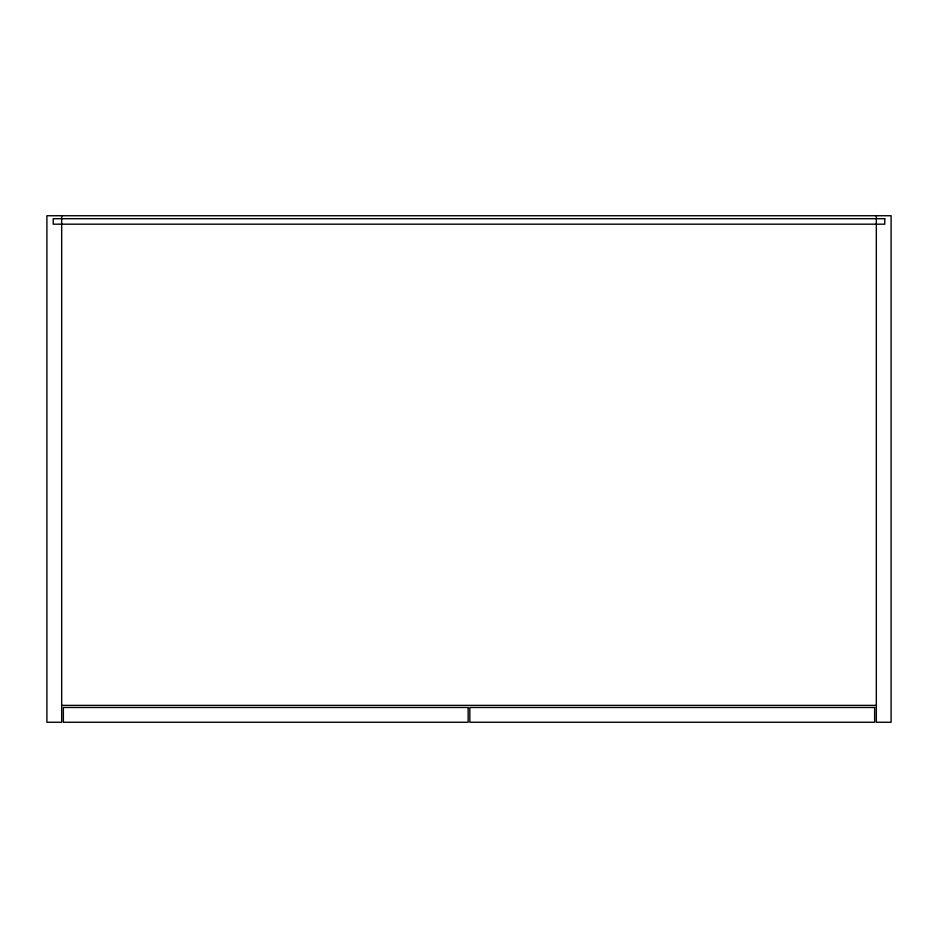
<?xml version="1.0" encoding="UTF-8"?>
<svg xmlns="http://www.w3.org/2000/svg" width="938" height="938" viewBox="0 0 938 938"><rect width="100%" height="100%" fill="white"/><g stroke="black" fill="none" stroke-linecap="round" stroke-linejoin="round"><path stroke-width="1.41" d="M61.674 705.376L876.327 705.376M876.327 215.74L876.327 722.26L891.1 722.26L891.1 215.74L46.9 215.74L46.9 722.26L61.674 722.26L61.674 215.74M884.769 218.695L53.232 218.695L53.232 224.182L884.769 224.182L884.769 218.695M468.156 707.486L63.362 707.486L63.362 722.26L468.156 722.26L468.156 707.486M874.638 707.486L469.844 707.486L469.844 722.26L874.638 722.26L874.638 707.486"/></g></svg>
